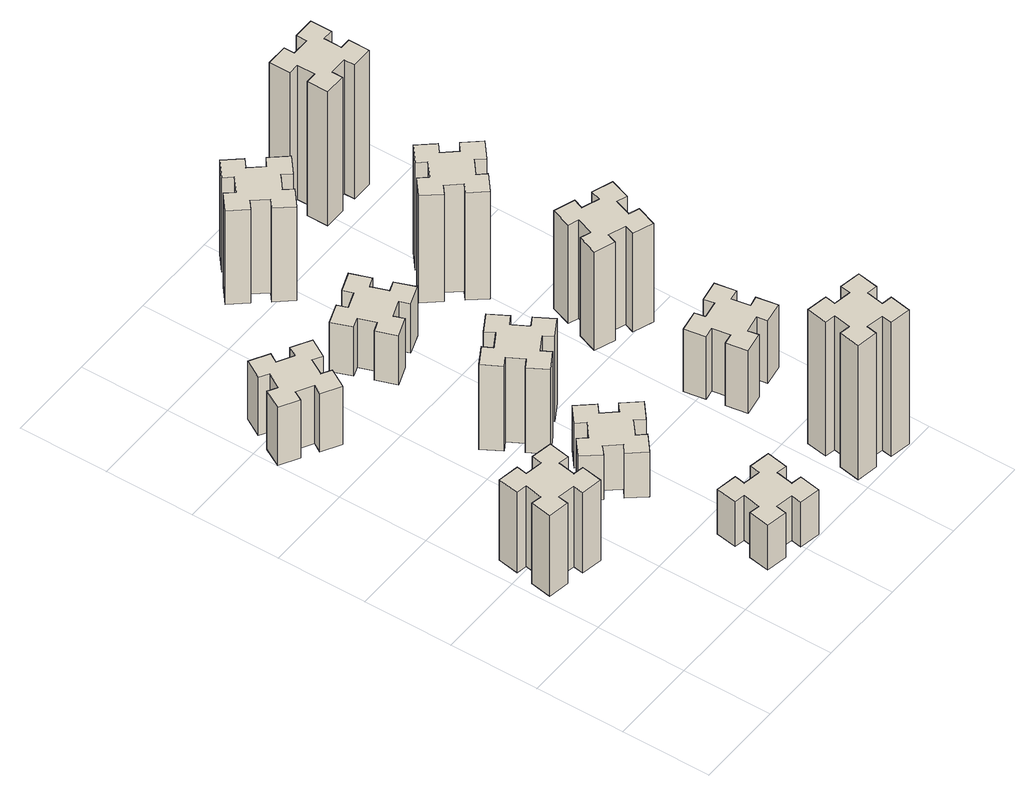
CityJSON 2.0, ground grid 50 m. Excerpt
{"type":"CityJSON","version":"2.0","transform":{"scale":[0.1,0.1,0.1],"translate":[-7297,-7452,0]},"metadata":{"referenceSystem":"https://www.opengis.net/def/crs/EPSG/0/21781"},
"CityObjects":{
"building1":{"type":"Building","attributes":{"class":"1000","function":"1000","usage":"1000","yearOfConstruction":2016,"roofType":"1000","measuredHeight":54,"storeysAboveGround":30,"storeysBelowGround":0},"geometry":[{"type":"Solid","lod":"1","boundaries":[[[[0,1,2,3,4,5,6,7,8,9,10,11,12,13,14,15,16,17,18,19]],[[17,16,20,21]],[[16,15,22,20]],[[15,14,23,22]],[[14,13,24,23]],[[13,12,25,24]],[[12,11,26,25]],[[11,10,27,26]],[[10,9,28,27]],[[9,8,29,28]],[[8,7,30,29]],[[7,6,31,30]],[[6,5,32,31]],[[5,4,33,32]],[[4,3,34,33]],[[3,2,35,34]],[[2,1,36,35]],[[1,0,37,36]],[[0,19,38,37]],[[19,18,39,38]],[[18,17,21,39]],[[24,25,26,27,28,29,30,31,32,33,34,35,36,37,38,39,21,20,22,23]]]]}]},
"building2":{"type":"Building","attributes":{"class":"1000","function":"1000","usage":"1000","yearOfConstruction":2016,"roofType":"1000","measuredHeight":39,"storeysAboveGround":30,"storeysBelowGround":0},"geometry":[{"type":"Solid","lod":"1","boundaries":[[[[40,41,42,43,44,45,46,47,48,49,50,51,52,53,54,55,56,57,58,59]],[[57,56,60,61]],[[56,55,62,60]],[[55,54,63,62]],[[54,53,64,63]],[[53,52,65,64]],[[52,51,66,65]],[[51,50,67,66]],[[50,49,68,67]],[[49,48,69,68]],[[48,47,70,69]],[[47,46,71,70]],[[46,45,72,71]],[[45,44,73,72]],[[44,43,74,73]],[[43,42,75,74]],[[42,41,76,75]],[[41,40,77,76]],[[40,59,78,77]],[[59,58,79,78]],[[58,57,61,79]],[[64,65,66,67,68,69,70,71,72,73,74,75,76,77,78,79,61,60,62,63]]]]}]},
"building3":{"type":"Building","attributes":{"class":"1000","function":"1000","usage":"1000","yearOfConstruction":2016,"roofType":"1000","measuredHeight":30,"storeysAboveGround":30,"storeysBelowGround":0},"geometry":[{"type":"Solid","lod":"1","boundaries":[[[[80,81,82,83,84,85,86,87,88,89,90,91,92,93,94,95,96,97,98,99]],[[97,96,100,101]],[[96,95,102,100]],[[95,94,103,102]],[[94,93,104,103]],[[93,92,105,104]],[[92,91,106,105]],[[91,90,107,106]],[[90,89,108,107]],[[89,88,109,108]],[[88,87,110,109]],[[87,86,111,110]],[[86,85,112,111]],[[85,84,113,112]],[[84,83,114,113]],[[83,82,115,114]],[[82,81,116,115]],[[81,80,117,116]],[[80,99,118,117]],[[99,98,119,118]],[[98,97,101,119]],[[104,105,106,107,108,109,110,111,112,113,114,115,116,117,118,119,101,100,102,103]]]]}]},
"building4":{"type":"Building","attributes":{"class":"1000","function":"1000","usage":"1000","yearOfConstruction":2016,"roofType":"1000","measuredHeight":30,"storeysAboveGround":30,"storeysBelowGround":0},"geometry":[{"type":"Solid","lod":"1","boundaries":[[[[120,121,122,123,124,125,126,127,128,129,130,131,132,133,134,135,136,137,138,139]],[[137,136,140,141]],[[136,135,142,140]],[[135,134,143,142]],[[134,133,144,143]],[[133,132,145,144]],[[132,131,146,145]],[[131,130,147,146]],[[130,129,148,147]],[[129,128,149,148]],[[128,127,150,149]],[[127,126,151,150]],[[126,125,152,151]],[[125,124,153,152]],[[124,123,154,153]],[[123,122,155,154]],[[122,121,156,155]],[[121,120,157,156]],[[120,139,158,157]],[[139,138,159,158]],[[138,137,141,159]],[[144,145,146,147,148,149,150,151,152,153,154,155,156,157,158,159,141,140,142,143]]]]}]},
"building5":{"type":"Building","attributes":{"class":"1000","function":"1000","usage":"1000","yearOfConstruction":2016,"roofType":"1000","measuredHeight":57,"storeysAboveGround":30,"storeysBelowGround":0},"geometry":[{"type":"Solid","lod":"1","boundaries":[[[[160,161,162,163,164,165,166,167,168,169,170,171,172,173,174,175,176,177,178,179]],[[177,176,180,181]],[[176,175,182,180]],[[175,174,183,182]],[[174,173,184,183]],[[173,172,185,184]],[[172,171,186,185]],[[171,170,187,186]],[[170,169,188,187]],[[169,168,189,188]],[[168,167,190,189]],[[167,166,191,190]],[[166,165,192,191]],[[165,164,193,192]],[[164,163,194,193]],[[163,162,195,194]],[[162,161,196,195]],[[161,160,197,196]],[[160,179,198,197]],[[179,178,199,198]],[[178,177,181,199]],[[184,185,186,187,188,189,190,191,192,193,194,195,196,197,198,199,181,180,182,183]]]]}]},
"building6":{"type":"Building","attributes":{"class":"1000","function":"1000","usage":"1000","yearOfConstruction":2016,"roofType":"1000","measuredHeight":33,"storeysAboveGround":30,"storeysBelowGround":0},"geometry":[{"type":"Solid","lod":"1","boundaries":[[[[200,201,202,203,204,205,206,207,208,209,210,211,212,213,214,215,216,217,218,219]],[[217,216,220,221]],[[216,215,222,220]],[[215,214,223,222]],[[214,213,224,223]],[[213,212,225,224]],[[212,211,226,225]],[[211,210,227,226]],[[210,209,228,227]],[[209,208,229,228]],[[208,207,230,229]],[[207,206,231,230]],[[206,205,232,231]],[[205,204,233,232]],[[204,203,234,233]],[[203,202,235,234]],[[202,201,236,235]],[[201,200,237,236]],[[200,219,238,237]],[[219,218,239,238]],[[218,217,221,239]],[[224,225,226,227,228,229,230,231,232,233,234,235,236,237,238,239,221,220,222,223]]]]}]},
"building7":{"type":"Building","attributes":{"class":"1000","function":"1000","usage":"1000","yearOfConstruction":2016,"roofType":"1000","measuredHeight":90,"storeysAboveGround":30,"storeysBelowGround":0},"geometry":[{"type":"Solid","lod":"1","boundaries":[[[[240,241,242,243,244,245,246,247,248,249,250,251,252,253,254,255,256,257,258,259]],[[257,256,260,261]],[[256,255,262,260]],[[255,254,263,262]],[[254,253,264,263]],[[253,252,265,264]],[[252,251,266,265]],[[251,250,267,266]],[[250,249,268,267]],[[249,248,269,268]],[[248,247,270,269]],[[247,246,271,270]],[[246,245,272,271]],[[245,244,273,272]],[[244,243,274,273]],[[243,242,275,274]],[[242,241,276,275]],[[241,240,277,276]],[[240,259,278,277]],[[259,258,279,278]],[[258,257,261,279]],[[264,265,266,267,268,269,270,271,272,273,274,275,276,277,278,279,261,260,262,263]]]]}]},
"building8":{"type":"Building","attributes":{"class":"1000","function":"1000","usage":"1000","yearOfConstruction":2016,"roofType":"1000","measuredHeight":63,"storeysAboveGround":30,"storeysBelowGround":0},"geometry":[{"type":"Solid","lod":"1","boundaries":[[[[280,281,282,283,284,285,286,287,288,289,290,291,292,293,294,295,296,297,298,299]],[[297,296,300,301]],[[296,295,302,300]],[[295,294,303,302]],[[294,293,304,303]],[[293,292,305,304]],[[292,291,306,305]],[[291,290,307,306]],[[290,289,308,307]],[[289,288,309,308]],[[288,287,310,309]],[[287,286,311,310]],[[286,285,312,311]],[[285,284,313,312]],[[284,283,314,313]],[[283,282,315,314]],[[282,281,316,315]],[[281,280,317,316]],[[280,299,318,317]],[[299,298,319,318]],[[298,297,301,319]],[[304,305,306,307,308,309,310,311,312,313,314,315,316,317,318,319,301,300,302,303]]]]}]},
"building9":{"type":"Building","attributes":{"class":"1000","function":"1000","usage":"1000","yearOfConstruction":2016,"roofType":"1000","measuredHeight":42,"storeysAboveGround":30,"storeysBelowGround":0},"geometry":[{"type":"Solid","lod":"1","boundaries":[[[[320,321,322,323,324,325,326,327,328,329,330,331,332,333,334,335,336,337,338,339]],[[337,336,340,341]],[[336,335,342,340]],[[335,334,343,342]],[[334,333,344,343]],[[333,332,345,344]],[[332,331,346,345]],[[331,330,347,346]],[[330,329,348,347]],[[329,328,349,348]],[[328,327,350,349]],[[327,326,351,350]],[[326,325,352,351]],[[325,324,353,352]],[[324,323,354,353]],[[323,322,355,354]],[[322,321,356,355]],[[321,320,357,356]],[[320,339,358,357]],[[339,338,359,358]],[[338,337,341,359]],[[344,345,346,347,348,349,350,351,352,353,354,355,356,357,358,359,341,340,342,343]]]]}]},
"building10":{"type":"Building","attributes":{"class":"1000","function":"1000","usage":"1000","yearOfConstruction":2016,"roofType":"1000","measuredHeight":66,"storeysAboveGround":30,"storeysBelowGround":0},"geometry":[{"type":"Solid","lod":"1","boundaries":[[[[360,361,362,363,364,365,366,367,368,369,370,371,372,373,374,375,376,377,378,379]],[[377,376,380,381]],[[376,375,382,380]],[[375,374,383,382]],[[374,373,384,383]],[[373,372,385,384]],[[372,371,386,385]],[[371,370,387,386]],[[370,369,388,387]],[[369,368,389,388]],[[368,367,390,389]],[[367,366,391,390]],[[366,365,392,391]],[[365,364,393,392]],[[364,363,394,393]],[[363,362,395,394]],[[362,361,396,395]],[[361,360,397,396]],[[360,379,398,397]],[[379,378,399,398]],[[378,377,381,399]],[[384,385,386,387,388,389,390,391,392,393,394,395,396,397,398,399,381,380,382,383]]]]}]},
"building11":{"type":"Building","attributes":{"class":"1000","function":"1000","usage":"1000","yearOfConstruction":2016,"roofType":"1000","measuredHeight":72,"storeysAboveGround":30,"storeysBelowGround":0},"geometry":[{"type":"Solid","lod":"1","boundaries":[[[[400,401,402,403,404,405,406,407,408,409,410,411,412,413,414,415,416,417,418,419]],[[417,416,420,421]],[[416,415,422,420]],[[415,414,423,422]],[[414,413,424,423]],[[413,412,425,424]],[[412,411,426,425]],[[411,410,427,426]],[[410,409,428,427]],[[409,408,429,428]],[[408,407,430,429]],[[407,406,431,430]],[[406,405,432,431]],[[405,404,433,432]],[[404,403,434,433]],[[403,402,435,434]],[[402,401,436,435]],[[401,400,437,436]],[[400,419,438,437]],[[419,418,439,438]],[[418,417,421,439]],[[424,425,426,427,428,429,430,431,432,433,434,435,436,437,438,439,421,420,422,423]]]]}]},
"building12":{"type":"Building","attributes":{"class":"1000","function":"1000","usage":"1000","yearOfConstruction":2016,"roofType":"1000","measuredHeight":90,"storeysAboveGround":30,"storeysBelowGround":0},"geometry":[{"type":"Solid","lod":"1","boundaries":[[[[440,441,442,443,444,445,446,447,448,449,450,451,452,453,454,455,456,457,458,459]],[[457,456,460,461]],[[456,455,462,460]],[[455,454,463,462]],[[454,453,464,463]],[[453,452,465,464]],[[452,451,466,465]],[[451,450,467,466]],[[450,449,468,467]],[[449,448,469,468]],[[448,447,470,469]],[[447,446,471,470]],[[446,445,472,471]],[[445,444,473,472]],[[444,443,474,473]],[[443,442,475,474]],[[442,441,476,475]],[[441,440,477,476]],[[440,459,478,477]],[[459,458,479,478]],[[458,457,461,479]],[[464,465,466,467,468,469,470,471,472,473,474,475,476,477,478,479,461,460,462,463]]]]}]}
},
"vertices":[
[335,877,0],[352,975,0],[411,965,0],[432,1083,0],[314,1104,0],[304,1045,0],[205,1062,0],[216,1121,0],[97,1142,0],[77,1024,0],[136,1014,0],[118,915,0],[59,926,0],[38,807,0],[157,787,0],[167,846,0],[265,828,0],[255,769,0],[373,748,0],[394,867,0],[265,828,540],[255,769,540],[167,846,540],[157,787,540],[38,807,540],[59,926,540],[118,915,540],[136,1014,540],[77,1024,540],[97,1142,540],[216,1121,540],[205,1062,540],[304,1045,540],[314,1104,540],[432,1083,540],[411,965,540],[352,975,540],[335,877,540],[394,867,540],[373,748,540],
[306,2327,0],[356,2414,0],[408,2384,0],[468,2488,0],[364,2548,0],[334,2496,0],[247,2546,0],[277,2598,0],[173,2658,0],[113,2554,0],[165,2524,0],[115,2437,0],[63,2467,0],[3,2363,0],[107,2303,0],[137,2355,0],[224,2305,0],[194,2253,0],[298,2193,0],[358,2297,0],[224,2305,390],[194,2253,390],[137,2355,390],[107,2303,390],[3,2363,390],[63,2467,390],[115,2437,390],[165,2524,390],[113,2554,390],[173,2658,390],[277,2598,390],[247,2546,390],[334,2496,390],[364,2548,390],[468,2488,390],[408,2384,390],[356,2414,390],[306,2327,390],[358,2297,390],[298,2193,390],
[876,274,0],[858,175,0],[799,186,0],[778,67,0],[897,47,0],[907,106,0],[1005,88,0],[995,29,0],[1113,8,0],[1134,127,0],[1075,137,0],[1092,235,0],[1151,225,0],[1172,343,0],[1054,364,0],[1044,305,0],[945,322,0],[956,381,0],[837,402,0],[817,284,0],[945,322,300],[956,381,300],[1044,305,300],[1054,364,300],[1172,343,300],[1151,225,300],[1092,235,300],[1075,137,300],[1134,127,300],[1113,8,300],[995,29,300],[1005,88,300],[907,106,300],[897,47,300],[778,67,300],[799,186,300],[858,175,300],[876,274,300],[817,284,300],[837,402,300],
[908,929,0],[984,993,0],[1023,947,0],[1115,1024,0],[1038,1116,0],[992,1078,0],[927,1154,0],[973,1193,0],[896,1285,0],[804,1208,0],[843,1162,0],[766,1097,0],[728,1143,0],[636,1066,0],[713,974,0],[759,1013,0],[823,936,0],[777,898,0],[854,806,0],[946,883,0],[823,936,300],[777,898,300],[759,1013,300],[713,974,300],[636,1066,300],[728,1143,300],[766,1097,300],[843,1162,300],[804,1208,300],[896,1285,300],[973,1193,300],[927,1154,300],[992,1078,300],[1038,1116,300],[1115,1024,300],[1023,947,300],[984,993,300],[908,929,300],[946,883,300],[854,806,300],
[755,1574,0],[805,1487,0],[753,1457,0],[813,1353,0],[917,1413,0],[887,1465,0],[974,1515,0],[1004,1463,0],[1108,1523,0],[1048,1627,0],[996,1597,0],[946,1684,0],[998,1714,0],[938,1818,0],[834,1758,0],[864,1706,0],[777,1656,0],[747,1708,0],[643,1648,0],[703,1544,0],[777,1656,570],[747,1708,570],[864,1706,570],[834,1758,570],[938,1818,570],[998,1714,570],[946,1684,570],[996,1597,570],[1048,1627,570],[1108,1523,570],[1004,1463,570],[974,1515,570],[887,1465,570],[917,1413,570],[813,1353,570],[753,1457,570],[805,1487,570],[755,1574,570],[703,1544,570],[643,1648,570],
[866,2305,0],[960,2339,0],[980,2283,0],[1093,2324,0],[1052,2437,0],[996,2416,0],[962,2510,0],[1018,2530,0],[977,2643,0],[864,2602,0],[885,2546,0],[791,2512,0],[770,2568,0],[657,2527,0],[699,2414,0],[755,2435,0],[789,2341,0],[733,2320,0],[774,2207,0],[887,2249,0],[789,2341,330],[733,2320,330],[755,2435,330],[699,2414,330],[657,2527,330],[770,2568,330],[791,2512,330],[885,2546,330],[864,2602,330],[977,2643,330],[1018,2530,330],[962,2510,330],[996,2416,330],[1052,2437,330],[1093,2324,330],[980,2283,330],[960,2339,330],[866,2305,330],[887,2249,330],[774,2207,330],
[1784,305,0],[1685,322,0],[1696,381,0],[1577,402,0],[1557,284,0],[1616,274,0],[1598,175,0],[1539,186,0],[1518,67,0],[1637,47,0],[1647,106,0],[1745,88,0],[1735,29,0],[1853,8,0],[1874,127,0],[1815,137,0],[1832,235,0],[1891,225,0],[1912,343,0],[1794,364,0],[1832,235,900],[1891,225,900],[1815,137,900],[1874,127,900],[1853,8,900],[1735,29,900],[1745,88,900],[1647,106,900],[1637,47,900],[1518,67,900],[1539,186,900],[1598,175,900],[1616,274,900],[1557,284,900],[1577,402,900],[1696,381,900],[1685,322,900],[1784,305,900],[1794,364,900],[1912,343,900],
[1092,3198,0],[1027,3274,0],[1073,3313,0],[996,3405,0],[904,3328,0],[943,3282,0],[866,3217,0],[828,3263,0],[736,3186,0],[813,3094,0],[859,3133,0],[923,3056,0],[877,3018,0],[954,2926,0],[1046,3003,0],[1008,3049,0],[1084,3113,0],[1123,3067,0],[1215,3144,0],[1138,3236,0],[1084,3113,630],[1123,3067,630],[1008,3049,630],[1046,3003,630],[954,2926,630],[877,3018,630],[923,3056,630],[859,3133,630],[813,3094,630],[736,3186,630],[828,3263,630],[866,3217,630],[943,3282,630],[904,3328,630],[996,3405,630],[1073,3313,630],[1027,3274,630],[1092,3198,630],[1138,3236,630],[1215,3144,630],
[1685,828,0],[1784,846,0],[1794,787,0],[1912,807,0],[1891,926,0],[1832,915,0],[1815,1014,0],[1874,1024,0],[1853,1142,0],[1735,1121,0],[1745,1062,0],[1647,1045,0],[1637,1104,0],[1518,1083,0],[1539,965,0],[1598,975,0],[1616,877,0],[1557,867,0],[1577,748,0],[1696,769,0],[1616,877,420],[1557,867,420],[1598,975,420],[1539,965,420],[1518,1083,420],[1637,1104,420],[1647,1045,420],[1745,1062,420],[1735,1121,420],[1853,1142,420],[1874,1024,420],[1815,1014,420],[1832,915,420],[1891,926,420],[1912,807,420],[1794,787,420],[1784,846,420],[1685,828,420],[1696,769,420],[1577,748,420],
[1800,1772,0],[1706,1806,0],[1727,1862,0],[1614,1903,0],[1573,1790,0],[1629,1770,0],[1595,1676,0],[1539,1697,0],[1497,1584,0],[1610,1543,0],[1631,1599,0],[1725,1565,0],[1704,1509,0],[1817,1467,0],[1858,1580,0],[1802,1601,0],[1836,1695,0],[1892,1674,0],[1933,1787,0],[1820,1828,0],[1836,1695,660],[1892,1674,660],[1802,1601,660],[1858,1580,660],[1817,1467,660],[1704,1509,660],[1725,1565,660],[1631,1599,660],[1610,1543,660],[1497,1584,660],[1539,1697,660],[1595,1676,660],[1629,1770,660],[1573,1790,660],[1614,1903,660],[1727,1862,660],[1706,1806,660],[1800,1772,660],[1820,1828,660],[1933,1787,660],
[1399,2393,0],[1463,2316,0],[1417,2278,0],[1494,2186,0],[1586,2263,0],[1548,2309,0],[1624,2373,0],[1663,2327,0],[1755,2404,0],[1678,2496,0],[1632,2458,0],[1567,2534,0],[1613,2573,0],[1536,2665,0],[1444,2588,0],[1483,2542,0],[1406,2477,0],[1368,2523,0],[1276,2446,0],[1353,2354,0],[1406,2477,720],[1368,2523,720],[1483,2542,720],[1444,2588,720],[1536,2665,720],[1613,2573,720],[1567,2534,720],[1632,2458,720],[1678,2496,720],[1755,2404,720],[1663,2327,720],[1624,2373,720],[1548,2309,720],[1586,2263,720],[1494,2186,720],[1417,2278,720],[1463,2316,720],[1399,2393,720],[1353,2354,720],[1276,2446,720],
[1565,3155,0],[1665,3155,0],[1665,3095,0],[1785,3095,0],[1785,3215,0],[1725,3215,0],[1725,3315,0],[1785,3315,0],[1785,3435,0],[1665,3435,0],[1665,3375,0],[1565,3375,0],[1565,3435,0],[1445,3435,0],[1445,3315,0],[1505,3315,0],[1505,3215,0],[1445,3215,0],[1445,3095,0],[1565,3095,0],[1505,3215,900],[1445,3215,900],[1505,3315,900],[1445,3315,900],[1445,3435,900],[1565,3435,900],[1565,3375,900],[1665,3375,900],[1665,3435,900],[1785,3435,900],[1785,3315,900],[1725,3315,900],[1725,3215,900],[1785,3215,900],[1785,3095,900],[1665,3095,900],[1665,3155,900],[1565,3155,900],[1565,3095,900],[1445,3095,900]
]}
